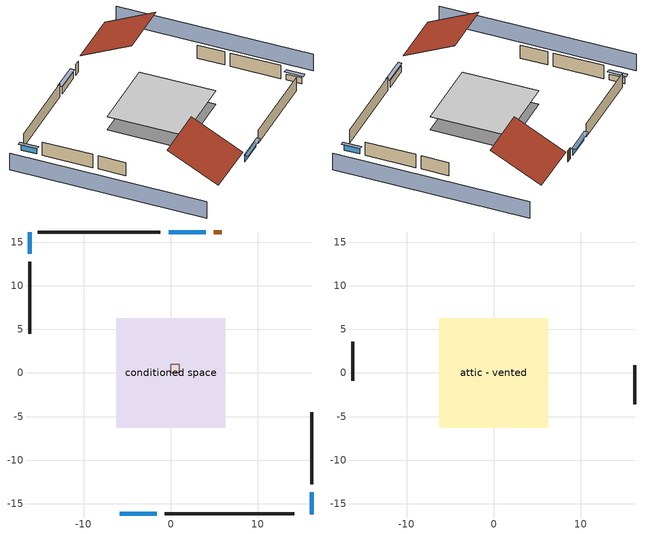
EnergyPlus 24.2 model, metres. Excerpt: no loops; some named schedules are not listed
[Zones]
central ac and furnace airloop ret air zone
 floor adiabatic (AdiabaticConst): 0,0 0,1 1,1 1,0 z0
 wall adiabatic (AdiabaticConst): 0,1 0,0 1,0 1,1 0,1 z0:1
 ceiling adiabatic (AdiabaticConst): 1,0 1,1 0,1 0,0 z1
conditioned space
 floor outside (Floor1 construction): -6.28,-6.28 -6.28,6.28 6.28,6.28 6.28,-6.28 z0.61
 wall outside (AdiabaticWallConstruction 1): 5.85,16.17 4.94,16.17 z0.61:2.64
 wall outside (AdiabaticWallConstruction): -5.85,-16.17 -1.59,-16.17 / 4.01,16.17 -0.25,16.17 z0.61:1.77; -16.17,16.17 -16.17,13.67 / 16.17,-16.17 16.17,-13.67 z0.61:1.71
 wall outside (Wall1 construction): -0.67,-16.17 14.16,-16.17 z0.61:3.05
 wall outside (Wall2 construction): -16.17,12.75 -16.17,4.51 z0.61:3.05
 wall outside (Wall3 construction): -1.18,16.17 -15.24,16.17 z0.61:3.05
 wall outside (Wall4 construction): 16.17,-12.75 16.17,-4.51 z0.61:3.05
 window (WindowConstruction): -5.85,-16.17 -1.59,-16.17 z0.61:1.77
 window (WindowConstruction 1): -16.17,16.17 -16.17,13.68 z0.61:1.71
 window (WindowConstruction 2): 4.01,16.17 -0.25,16.17 z0.61:1.77
 window (WindowConstruction 3): 16.17,-16.17 16.17,-13.68 z0.61:1.71
 door (Door): 5.85,16.17 4.94,16.17 z0.61:2.64
attic - vented
 floor to conditioned space (Floor2 construction Reversed): -6.28,-6.28 -6.28,6.28 6.28,6.28 6.28,-6.28 z3.05
 wall outside (Wall5 construction): -16.17,3.58 -16.17,-0.91 z0.61:3.05
 wall outside (Wall6 construction): 16.17,-3.58 16.17,0.91 z0.61:3.05
 roof outside (Roof1 construction): -6.78,-16.17,3.05 -6.78,-7.77,7.25 -16.17,-7.77,7.25 -16.17,-16.17,3.05
 roof outside (Roof2 construction): 6.78,16.17,3.05 6.78,7.77,7.25 16.17,7.77,7.25 16.17,16.17,3.05
shading: -20.75,16.17 -20.75,-16.17 / 20.75,-16.17 20.75,16.17 z0:3.05; -1.29,-16.17 -6.16,-16.17 -6.16,-16.78 -1.29,-16.78 z2.07; -16.17,13.37 -16.17,16.48 -16.78,16.48 -16.78,13.37 z2.01; -0.55,16.17 4.32,16.17 4.32,16.78 -0.55,16.78 z2.07; 16.17,-13.37 16.17,-16.48 16.78,-16.48 16.78,-13.37 z2.01
[Building]
Building 1: Terrain=Suburbs
[Site:Location]
Centennial_CO_USA: Latitude {deg}=39.57; Longitude {deg}=-104.85; Time Zone {hr}=-7; Elevation {m}=1776
[Site:GroundTemperature:Shallow]
6.49647, 4.69102, 4.54644, 5.40321, 8.84269, 12.2661, 15.2341, 17.1142, 17.2739, 15.7448, 12.8525, 9.53408
[Site:WaterMainsTemperature]
Calculation Method=Schedule; Temperature Schedule=mains temperature schedule
[Material] Roughness=Rough; Thermal Absorptance=0.9
Name | Thickness {m} | Conductivity {W/m-K} | Density {kg/m3} | Specific Heat {J/kg-K} | Solar Absorptance | Visible Absorptance
asphalt or fiberglass shingles | 0.00635 | 0.162714 | 1121.4 | 1465.45 | 0.85 | 0.85
ceiling loosefill ins | 0.254 | 0.0480833 | 16.02 | 1046.75 | 0.7 | 0.7
ceiling stud and cavity | 0.1397 | 0.104117 | 65.682 | 1177.47 | 0.7 | 0.7
door material | 0.04445 | 0.0612267 | 512.64 | 1214.23 | 0.7 | 0.7
floor covering | 0.0127 | 0.0433444 | 54.468 | 1339.84 | 0.6 | 0.6
floor rigid ins | 0.051816 | 0.029427 | 32.04 | 1214.23 | 0.7 | 0.7
floor stud and cavity | 0.1397 | 0.0893242 | 92.3553 | 1139.71 | 0.7 | 0.7
furniture material conditioned space 1 | 0.1524 | 0.115458 | 640.8 | 1214.23 | 0.6 | 0.6
gypsum board | 0.0127 | 0.160291 | 801 | 837.4 | 0.6 | 0.6
osb sheathing 0.5 in. | 0.0127 | 0.115458 | 512.64 | 1214.23 | 0.6 | 0.6
osb sheathing 0.5 in. 1 | 0.0127 | 0.115458 | 512.64 | 1214.23 | 0.7 | 0.7
osb sheathing 0.75 in. | 0.01905 | 0.115458 | 512.64 | 1214.23 | 0.7 | 0.7
roof rigid ins | 0.00281632 | 0.029427 | 32.04 | 1214.23 | 0.7 | 0.7
stucco | 0.0254 | 0.649125 | 1281.6 | 879.27 | 0.5 | 0.5
wall rigid ins | 0.512978 | 0.029427 | 32.04 | 1214.23 | 0.7 | 0.7
wall stud and cavity | 0.1397 | 0.0952874 | 139.0536 | 1170.24 | 0.7 | 0.7
wall stud and cavity 1 | 0.1397 | 0.348569 | 139.0536 | 1170.24 | 0.6 | 0.6
wall stud and cavity 2 | 0.0889 | 0.380278 | 52.3479 | 1209.89 | 0.7 | 0.7
wall stud and cavity 3 | 0.0889 | 0.391764 | 83.0341 | 1211.67 | 0.7 | 0.7
wood siding; wood siding 1 | 0.0254 | 0.102417 | 544.68 | 1172.36 | 0.7 | 0.7
[Material:NoMass]
Adiabatic: Roughness=Rough; Thermal Resistance {m2-K/W}=176.1; Thermal Absorptance=0.9; Solar Absorptance=0.7; Visible Absorptance=0.7
[WindowMaterial:SimpleGlazingSystem]
WindowMaterial: U-Factor {W/m2-K}=2.15764; Solar Heat Gain Coefficient=0.44
[Construction]
AdiabaticConst: Adiabatic
AdiabaticWallConstruction: wood siding, wall rigid ins, wall stud and cavity 2, gypsum board
AdiabaticWallConstruction 1: wood siding 1, wall rigid ins, wall stud and cavity 2, gypsum board
Door: door material
Floor1 construction: floor stud and cavity, floor rigid ins, osb sheathing 0.75 in., floor covering
Floor2 construction Reversed: gypsum board, ceiling stud and cavity, ceiling loosefill ins
furniture construction conditioned space 1: furniture material conditioned space 1
PartitionWallConstruction: gypsum board, wall stud and cavity 3, gypsum board
Roof1 construction; Roof2 construction: asphalt or fiberglass shingles, roof rigid ins, osb sheathing 0.5 in.
Wall1 construction; Wall2 construction; Wall3 construction; Wall4 construction: stucco, osb sheathing 0.5 in. 1, wall stud and cavity, gypsum board
Wall5 construction; Wall6 construction: stucco, osb sheathing 0.5 in. 1, wall stud and cavity 1
WindowConstruction; WindowConstruction 1; WindowConstruction 2; WindowConstruction 3: WindowMaterial
[Zone] Multiplier=1
Name | Volume {m3} | Part of Total Floor Area
attic - vented | 147.678 | Yes
central ac and furnace airloop ret air zone | 1 | No
conditioned space | 384.656 | Yes
[Space]
Name | Zone | Volume {m3} | Space Type
attic - vented 1 | attic - vented | 147.678
central ac and furnace airloop ret air space | central ac and furnace airloop ret air zone |  | Plenum Space Type
conditioned space 1 | conditioned space | 384.656
[OtherEquipment] Design Level Calculation Method=EquipmentLevel
Name | Fuel Type | Zone or ZoneList or Space or SpaceList | Schedule | Design Level {W} | Fraction Latent | Fraction Radiant | Fraction Lost
central_ac_and_furnace_airloop_0_RetCondToDZ equip; central_ac_and_furnace_airloop_0_SupCondToDZ equip; central_ac_and_furnace_airloop_0_SupSensLkToDZ equip | None | attic - vented 1 | Always On Discrete | 0 | 0 | 0 | 0
central_ac_and_furnace_airloop_0_SupLatLkToDZ equip | None | attic - vented 1 | Always On Discrete | 0 | 1 | 0 | 0
central_ac_and_furnace_airloop_0_RetCondToRP equip; central_ac_and_furnace_airloop_0_RetSensLkToRP equip | None | central ac and furnace airloop ret air space | Always On Discrete | 0 | 0 | 0 | 0
central_ac_and_furnace_airloop_0_RetLatLkToRP equip | None | central ac and furnace airloop ret air space | Always On Discrete | 0 | 1 | 0 | 0
central_ac_and_furnace_airloop_0_SupCondToLv equip; central_ac_and_furnace_airloop_0_SupSensLkToCond equip; mech vent house fan sensible load equip | None | conditioned space 1 | Always On Discrete | 0 | 0 | 0 | 0
central_ac_and_furnace_airloop_0_SupLatLkToCond equip; mech vent house fan latent load equip | None | conditioned space 1 | Always On Discrete | 0 | 1 | 0 | 0
water heater energy adjustment1 | NaturalGas | conditioned space 1 | Always On Discrete | 0.01 | 0 | 0 | 1
water latent | None | conditioned space 1 | hot_water_fixtures | 1589.32 | 1 | 0 | 0
water sensible | None | conditioned space 1 | hot_water_fixtures | -1566.34 | 0 | 0.6 | 0
[ZoneInfiltration:EffectiveLeakageArea]
infil|attic - vented 1: Zone or Space=attic - vented 1; Schedule=Always On Discrete; Effective Air Leakage Area {cm2}=5257.79; Stack Coefficient=0.000461595; Wind Coefficient=4.03226e-05
[ZoneMixing] Schedule=Always On Continuous; Design Flow Rate Calculation Method=Flow/Zone; Design Flow Rate {m3/s}=0
Name | Zone or Space | Source Zone or Space
central_ac_and_furnace_airloop_0_ZoneMixCondToDZ mix; whole house fan mix | attic - vented | conditioned space
central_ac_and_furnace_airloop_0_ZoneMixDZToCond mix | conditioned space | attic - vented
[SpaceList]
Plenum Space Type: central ac and furnace airloop ret air space
[SurfaceProperty:IncidentSolarMultiplier] Incident Solar Multiplier=1; Incident Solar Multiplier Schedule=trans schedule winter=0.85 summer=0.7
Window1; Window2; Window3; Window4
[InternalMass] Zone or ZoneList=conditioned space; Space or SpaceList=conditioned space 1
Name | Construction | Surface Area {m2}
furniture mass conditioned space 1 | furniture construction conditioned space 1 | 63.0997
partition wall mass | PartitionWallConstruction | 157.749
[Lights]
interior lighting: Zone or ZoneList or Space or SpaceList=conditioned space 1; Schedule=lighting_interior; Design Level Calculation Method=LightingLevel; Lighting Level {W}=952.809; Return Air Fraction=0; Fraction Radiant=0.6; Fraction Visible=0.2; Fraction Replaceable=1
[People]
occupants: Zone or ZoneList or Space or SpaceList=conditioned space 1; Number of People Schedule=occupants; Number of People Calculation Method=People; Number of People=3; Fraction Radiant=0.314171; Sensible Heat Fraction=0.56303; Activity Level Schedule=occupants activity schedule; Carbon Dioxide Generation Rate {m3/s-W}=0; Enable ASHRAE 55 Comfort Warnings=No; Mean Radiant Temperature Calculation Type=EnclosureAveraged
[ElectricEquipment] Zone or ZoneList or Space or SpaceList=conditioned space 1; Design Level Calculation Method=EquipmentLevel
Name | Schedule | Design Level {W} | Fraction Latent | Fraction Radiant | Fraction Lost
ceiling fan | ceiling_fan | 17.0091 | 0 | 0.558 | 0
clothes dryer | clothes_dryer | 2873.65 | 0.015 | 0.081 | 0.85
clothes washer | clothes_washer | 237.573 | 0.03 | 0.162 | 0.7
cooking range | cooking_range | 1263.84 | 0.08 | 0.432 | 0.2
dishwasher | dishwasher | 1040.81 | 0.3 | 0.18 | 0.4
fridge | fridge schedule | 54.8007 | 0 | 0.6 | 0
mech vent bath fan 0 | mech vent bath fan 0 schedule | 30 | 0 | 0 | 1
mech vent house fan | mech vent house fan schedule | 0 | 0 | 0 | 1
mech vent house fan cfis | mech vent house fan cfis schedule | 0 | 0 | 0 | 0
mech vent range fan 0 | mech vent range fan 0 schedule | 30 | 0 | 0 | 1
misc plug loads | plug_loads_other | 963.197 | 0.021 | 0.558 | 0.049
whole house fan | Always On Discrete | 0 | 0 | 0 | 1
[ZoneInfiltration:DesignFlowRate] Zone or ZoneList or Space or SpaceList=conditioned space 1; Schedule=Always On Discrete; Design Flow Rate Calculation Method=Flow/Zone; Design Flow Rate {m3/s}=0
infil flow; natural vent flow; whole house fan flow
[AirLoopHVAC:ReturnPlenum]
Air Loop HVAC Return Plenum 1: Zone=central ac and furnace airloop ret air zone
[Exterior:Lights]
exterior lighting: Schedule=exterior lighting schedule; Design Level {W}=66.8548
[EnergyManagementSystem:Sensor] Output:Variable or Output:Meter Index Key=attic - vented
Name | Output:Variable or Output:Meter
central_ac_and_furnace_airloop_0_DZ_T_s | Zone Air Temperature
central_ac_and_furnace_airloop_0_DZ_W_s | Zone Mean Air Humidity Ratio
[Schedule:Constant]
Name | Hourly Value
Always On Discrete; Always On Continuous; mech vent house fan schedule; mech vent house fan cfis schedule | 1
occupants activity schedule | 117.228
[Schedule:Day:Interval]
trans schedule winter=0.85 summer=0.7 allday1; trans schedule winter=0.85 summer=0.7 allday305: No, 24:00, 0.85
trans schedule winter=0.85 summer=0.7 allday121: No, 24:00, 0.7
trans schedule winter=0.85 summer=0.7 default day; fridge schedule default day; mech vent bath fan 0 schedule default day; mech vent range fan 0 schedule default day; exterior lighting schedule default day: No, 24:00, 0
fridge schedule allday1; fridge schedule allday12: No, 01:00, 0.610949, 02:00, 0.595675, 03:00, 0.580401, 04:00, 0.565128, 06:00, 0.549854, 07:00, 0.580401, 08:00, 0.610949, 10:00, 0.626223, 12:00, 0.610949, 15:00, 0.641496, 16:00, 0.626223, 17:00, 0.672044, 18:00, 0.733139, 19:00, 0.763686, 20:00, 0.733139, 21:00, 0.717865, 22:00, 0.702591, 23:00, 0.672044, 24:00, 0.626223
fridge schedule allday2: No, 01:00, 0.609489, 02:00, 0.594252, 03:00, 0.579015, 04:00, 0.563777, 06:00, 0.54854, 07:00, 0.579015, 08:00, 0.609489, 10:00, 0.624726, 12:00, 0.609489, 15:00, 0.639964, 16:00, 0.624726, 17:00, 0.670438, 18:00, 0.731387, 19:00, 0.761861, 20:00, 0.731387, 21:00, 0.71615, 22:00, 0.700912, 23:00, 0.670438, 24:00, 0.624726
fridge schedule allday3: No, 01:00, 0.791241, 02:00, 0.77146, 03:00, 0.751679, 04:00, 0.731898, 06:00, 0.712117, 07:00, 0.751679, 08:00, 0.791241, 10:00, 0.811022, 12:00, 0.791241, 15:00, 0.830803, 16:00, 0.811022, 17:00, 0.870365, 18:00, 0.949489, 19:00, 0.989051, 20:00, 0.949489, 21:00, 0.929708, 22:00, 0.909927, 23:00, 0.870365, 24:00, 0.811022
fridge schedule allday6: No, 01:00, 0.8, 02:00, 0.78, 03:00, 0.76, 04:00, 0.74, 06:00, 0.72, 07:00, 0.76, 08:00, 0.8, 10:00, 0.82, 12:00, 0.8, 15:00, 0.84, 16:00, 0.82, 17:00, 0.88, 18:00, 0.96, 19:00, 1, 20:00, 0.96, 21:00, 0.94, 22:00, 0.92, 23:00, 0.88, 24:00, 0.82
fridge schedule allday10: No, 01:00, 0.679562, 02:00, 0.662573, 03:00, 0.645584, 04:00, 0.628595, 06:00, 0.611606, 07:00, 0.645584, 08:00, 0.679562, 10:00, 0.696551, 12:00, 0.679562, 15:00, 0.71354, 16:00, 0.696551, 17:00, 0.747518, 18:00, 0.815474, 19:00, 0.849453, 20:00, 0.815474, 21:00, 0.798485, 22:00, 0.781496, 23:00, 0.747518, 24:00, 0.696551
fridge schedule allday11: No, 01:00, 0.675182, 02:00, 0.658303, 03:00, 0.641423, 04:00, 0.624544, 06:00, 0.607664, 07:00, 0.641423, 08:00, 0.675182, 10:00, 0.692062, 12:00, 0.675182, 15:00, 0.708942, 16:00, 0.692062, 17:00, 0.742701, 18:00, 0.810219, 19:00, 0.843978, 20:00, 0.810219, 21:00, 0.793339, 22:00, 0.77646, 23:00, 0.742701, 24:00, 0.692062
mech vent bath fan 0 schedule allday1: No, 19:00, 0, 20:00, 1, 24:00, 0
mech vent range fan 0 schedule allday1: No, 17:00, 0, 18:00, 1, 24:00, 0
exterior lighting schedule weekday1: No, 05:00, 0.434959, 06:00, 0.349858, 07:00, 0.330947, 08:00, 0.321491, 09:00, 0.312035, 10:00, 0.264757, 11:00, 0.208024, 12:00, 0.141834, 13:00, 0.113467, 15:00, 0.104012, 16:00, 0.113467, 17:00, 0.179657, 18:00, 0.349858, 19:00, 0.463325, 20:00, 0.614615, 21:00, 0.860461, 22:00, 0.99284, 23:00, 0.860461, 24:00, 0.595704
exterior lighting schedule weekday2: No, 05:00, 0.438095, 06:00, 0.352381, 07:00, 0.333333, 08:00, 0.32381, 09:00, 0.314286, 10:00, 0.266667, 11:00, 0.209524, 12:00, 0.142857, 13:00, 0.114286, 15:00, 0.104762, 16:00, 0.114286, 17:00, 0.180952, 18:00, 0.352381, 19:00, 0.466667, 20:00, 0.619048, 21:00, 0.866667, 22:00, 1, 23:00, 0.866667, 24:00, 0.6
exterior lighting schedule weekday3: No, 05:00, 0.346085, 06:00, 0.278373, 07:00, 0.263325, 08:00, 0.255802, 09:00, 0.248278, 10:00, 0.21066, 11:00, 0.165519, 12:00, 0.112854, 13:00, 0.090283, 15:00, 0.0827594, 16:00, 0.090283, 17:00, 0.142948, 18:00, 0.278373, 19:00, 0.368656, 20:00, 0.489033, 21:00, 0.684646, 22:00, 0.789976, 23:00, 0.684646, 24:00, 0.473986
exterior lighting schedule weekend1: No, 02:00, 0.434959, 04:00, 0.425503, 05:00, 0.434959, 06:00, 0.425503, 07:00, 0.416047, 08:00, 0.38768, 09:00, 0.340402, 10:00, 0.283669, 11:00, 0.226935, 12:00, 0.15129, 13:00, 0.113467, 15:00, 0.104012, 16:00, 0.113467, 17:00, 0.179657, 18:00, 0.359314, 19:00, 0.45387, 20:00, 0.567337, 21:00, 0.784816, 22:00, 0.926651, 23:00, 0.803728, 24:00, 0.557882
exterior lighting schedule weekend2: No, 02:00, 0.438095, 04:00, 0.428571, 05:00, 0.438095, 06:00, 0.428571, 07:00, 0.419048, 08:00, 0.390476, 09:00, 0.342857, 10:00, 0.285714, 11:00, 0.228571, 12:00, 0.152381, 13:00, 0.114286, 15:00, 0.104762, 16:00, 0.114286, 17:00, 0.180952, 18:00, 0.361905, 19:00, 0.457143, 20:00, 0.571429, 21:00, 0.790476, 22:00, 0.933333, 23:00, 0.809524, 24:00, 0.561905
[Schedule:Week:Daily]
trans schedule winter=0.85 summer=0.7 Week Rule - Jan1-Apr28: trans schedule winter=0.85 summer=0.7 allday1, trans schedule winter=0.85 summer=0.7 allday1, trans schedule winter=0.85 summer=0.7 allday1, trans schedule winter=0.85 summer=0.7 allday1, trans schedule winter=0.85 summer=0.7 allday1, trans schedule winter=0.85 summer=0.7 allday1, trans schedule winter=0.85 summer=0.7 allday1, trans schedule winter=0.85 summer=0.7 default day, trans schedule winter=0.85 summer=0.7 default day, trans schedule winter=0.85 summer=0.7 default day, trans schedule winter=0.85 summer=0.7 default day, trans schedule winter=0.85 summer=0.7 default day
trans schedule winter=0.85 summer=0.7 Week Rule - Apr29-May5: trans schedule winter=0.85 summer=0.7 allday1, trans schedule winter=0.85 summer=0.7 allday1, trans schedule winter=0.85 summer=0.7 allday121, trans schedule winter=0.85 summer=0.7 allday121, trans schedule winter=0.85 summer=0.7 allday121, trans schedule winter=0.85 summer=0.7 allday121, trans schedule winter=0.85 summer=0.7 allday121, trans schedule winter=0.85 summer=0.7 default day, trans schedule winter=0.85 summer=0.7 default day, trans schedule winter=0.85 summer=0.7 default day, trans schedule winter=0.85 summer=0.7 default day, trans schedule winter=0.85 summer=0.7 default day
trans schedule winter=0.85 summer=0.7 Week Rule - May6-Oct27: trans schedule winter=0.85 summer=0.7 allday121, trans schedule winter=0.85 summer=0.7 allday121, trans schedule winter=0.85 summer=0.7 allday121, trans schedule winter=0.85 summer=0.7 allday121, trans schedule winter=0.85 summer=0.7 allday121, trans schedule winter=0.85 summer=0.7 allday121, trans schedule winter=0.85 summer=0.7 allday121, trans schedule winter=0.85 summer=0.7 default day, trans schedule winter=0.85 summer=0.7 default day, trans schedule winter=0.85 summer=0.7 default day, trans schedule winter=0.85 summer=0.7 default day, trans schedule winter=0.85 summer=0.7 default day
trans schedule winter=0.85 summer=0.7 Week Rule - Oct28-Nov3: trans schedule winter=0.85 summer=0.7 allday121, trans schedule winter=0.85 summer=0.7 allday121, trans schedule winter=0.85 summer=0.7 allday121, trans schedule winter=0.85 summer=0.7 allday121, trans schedule winter=0.85 summer=0.7 allday305, trans schedule winter=0.85 summer=0.7 allday305, trans schedule winter=0.85 summer=0.7 allday305, trans schedule winter=0.85 summer=0.7 default day, trans schedule winter=0.85 summer=0.7 default day, trans schedule winter=0.85 summer=0.7 default day, trans schedule winter=0.85 summer=0.7 default day, trans schedule winter=0.85 summer=0.7 default day
trans schedule winter=0.85 summer=0.7 Week Rule - Nov4-Dec31: trans schedule winter=0.85 summer=0.7 allday305, trans schedule winter=0.85 summer=0.7 allday305, trans schedule winter=0.85 summer=0.7 allday305, trans schedule winter=0.85 summer=0.7 allday305, trans schedule winter=0.85 summer=0.7 allday305, trans schedule winter=0.85 summer=0.7 allday305, trans schedule winter=0.85 summer=0.7 allday305, trans schedule winter=0.85 summer=0.7 default day, trans schedule winter=0.85 summer=0.7 default day, trans schedule winter=0.85 summer=0.7 default day, trans schedule winter=0.85 summer=0.7 default day, trans schedule winter=0.85 summer=0.7 default day
fridge schedule Week Rule - Jan1-Jan27: fridge schedule allday1, fridge schedule allday1, fridge schedule allday1, fridge schedule allday1, fridge schedule allday1, fridge schedule allday1, fridge schedule allday1, fridge schedule default day, fridge schedule default day, fridge schedule default day, fridge schedule default day, fridge schedule default day
fridge schedule Week Rule - Jan28-Feb3: fridge schedule allday1, fridge schedule allday1, fridge schedule allday1, fridge schedule allday1, fridge schedule allday2, fridge schedule allday2, fridge schedule allday2, fridge schedule default day, fridge schedule default day, fridge schedule default day, fridge schedule default day, fridge schedule default day
fridge schedule Week Rule - Feb4-Feb24: fridge schedule allday2, fridge schedule allday2, fridge schedule allday2, fridge schedule allday2, fridge schedule allday2, fridge schedule allday2, fridge schedule allday2, fridge schedule default day, fridge schedule default day, fridge schedule default day, fridge schedule default day, fridge schedule default day
fridge schedule Week Rule - Feb25-Mar3: fridge schedule allday2, fridge schedule allday2, fridge schedule allday2, fridge schedule allday2, fridge schedule allday3, fridge schedule allday3, fridge schedule allday3, fridge schedule default day, fridge schedule default day, fridge schedule default day, fridge schedule default day, fridge schedule default day
fridge schedule Week Rule - Mar4-May26: fridge schedule allday3, fridge schedule allday3, fridge schedule allday3, fridge schedule allday3, fridge schedule allday3, fridge schedule allday3, fridge schedule allday3, fridge schedule default day, fridge schedule default day, fridge schedule default day, fridge schedule default day, fridge schedule default day
fridge schedule Week Rule - May27-Jun2: fridge schedule allday3, fridge schedule allday3, fridge schedule allday3, fridge schedule allday3, fridge schedule allday3, fridge schedule allday6, fridge schedule allday6, fridge schedule default day, fridge schedule default day, fridge schedule default day, fridge schedule default day, fridge schedule default day
fridge schedule Week Rule - Jun3-Sep29: fridge schedule allday6, fridge schedule allday6, fridge schedule allday6, fridge schedule allday6, fridge schedule allday6, fridge schedule allday6, fridge schedule allday6, fridge schedule default day, fridge schedule default day, fridge schedule default day, fridge schedule default day, fridge schedule default day
fridge schedule Week Rule - Sep30-Oct6: fridge schedule allday6, fridge schedule allday10, fridge schedule allday10, fridge schedule allday10, fridge schedule allday10, fridge schedule allday10, fridge schedule allday10, fridge schedule default day, fridge schedule default day, fridge schedule default day, fridge schedule default day, fridge schedule default day
fridge schedule Week Rule - Oct7-Oct27: fridge schedule allday10, fridge schedule allday10, fridge schedule allday10, fridge schedule allday10, fridge schedule allday10, fridge schedule allday10, fridge schedule allday10, fridge schedule default day, fridge schedule default day, fridge schedule default day, fridge schedule default day, fridge schedule default day
fridge schedule Week Rule - Oct28-Nov3: fridge schedule allday10, fridge schedule allday10, fridge schedule allday10, fridge schedule allday10, fridge schedule allday11, fridge schedule allday11, fridge schedule allday11, fridge schedule default day, fridge schedule default day, fridge schedule default day, fridge schedule default day, fridge schedule default day
fridge schedule Week Rule - Nov4-Nov24: fridge schedule allday11, fridge schedule allday11, fridge schedule allday11, fridge schedule allday11, fridge schedule allday11, fridge schedule allday11, fridge schedule allday11, fridge schedule default day, fridge schedule default day, fridge schedule default day, fridge schedule default day, fridge schedule default day
fridge schedule Week Rule - Nov25-Dec1: fridge schedule allday11, fridge schedule allday11, fridge schedule allday11, fridge schedule allday11, fridge schedule allday11, fridge schedule allday11, fridge schedule allday12, fridge schedule default day, fridge schedule default day, fridge schedule default day, fridge schedule default day, fridge schedule default day
fridge schedule Week Rule - Dec2-Dec31: fridge schedule allday12, fridge schedule allday12, fridge schedule allday12, fridge schedule allday12, fridge schedule allday12, fridge schedule allday12, fridge schedule allday12, fridge schedule default day, fridge schedule default day, fridge schedule default day, fridge schedule default day, fridge schedule default day
mech vent bath fan 0 schedule Week Rule - Jan1-Dec31: mech vent bath fan 0 schedule allday1, mech vent bath fan 0 schedule allday1, mech vent bath fan 0 schedule allday1, mech vent bath fan 0 schedule allday1, mech vent bath fan 0 schedule allday1, mech vent bath fan 0 schedule allday1, mech vent bath fan 0 schedule allday1, mech vent bath fan 0 schedule default day, mech vent bath fan 0 schedule default day, mech vent bath fan 0 schedule default day, mech vent bath fan 0 schedule default day, mech vent bath fan 0 schedule default day
mech vent range fan 0 schedule Week Rule - Jan1-Dec31: mech vent range fan 0 schedule allday1, mech vent range fan 0 schedule allday1, mech vent range fan 0 schedule allday1, mech vent range fan 0 schedule allday1, mech vent range fan 0 schedule allday1, mech vent range fan 0 schedule allday1, mech vent range fan 0 schedule allday1, mech vent range fan 0 schedule default day, mech vent range fan 0 schedule default day, mech vent range fan 0 schedule default day, mech vent range fan 0 schedule default day, mech vent range fan 0 schedule default day
exterior lighting schedule Week Rule - Jan1-Jan6: exterior lighting schedule weekday1, exterior lighting schedule weekday1, exterior lighting schedule weekday1, exterior lighting schedule weekday1, exterior lighting schedule weekday1, exterior lighting schedule weekday1, exterior lighting schedule weekend1, exterior lighting schedule default day, exterior lighting schedule default day, exterior lighting schedule default day, exterior lighting schedule default day, exterior lighting schedule default day
exterior lighting schedule Week Rule - Jan7-Jan27: exterior lighting schedule weekend1, exterior lighting schedule weekday1, exterior lighting schedule weekday1, exterior lighting schedule weekday1, exterior lighting schedule weekday1, exterior lighting schedule weekday1, exterior lighting schedule weekend1, exterior lighting schedule default day, exterior lighting schedule default day, exterior lighting schedule default day, exterior lighting schedule default day, exterior lighting schedule default day
exterior lighting schedule Week Rule - Jan28-Feb3: exterior lighting schedule weekend1, exterior lighting schedule weekday1, exterior lighting schedule weekday1, exterior lighting schedule weekday1, exterior lighting schedule weekday2, exterior lighting schedule weekday2, exterior lighting schedule weekend2, exterior lighting schedule default day, exterior lighting schedule default day, exterior lighting schedule default day, exterior lighting schedule default day, exterior lighting schedule default day
exterior lighting schedule Week Rule - Feb4-Feb24: exterior lighting schedule weekend2, exterior lighting schedule weekday2, exterior lighting schedule weekday2, exterior lighting schedule weekday2, exterior lighting schedule weekday2, exterior lighting schedule weekday2, exterior lighting schedule weekend2, exterior lighting schedule default day, exterior lighting schedule default day, exterior lighting schedule default day, exterior lighting schedule default day, exterior lighting schedule default day
exterior lighting schedule Week Rule - Feb25-Mar3: exterior lighting schedule weekend2, exterior lighting schedule weekday2, exterior lighting schedule weekday2, exterior lighting schedule weekday2, exterior lighting schedule weekday3, exterior lighting schedule weekday3, exterior lighting schedule weekend3, exterior lighting schedule default day, exterior lighting schedule default day, exterior lighting schedule default day, exterior lighting schedule default day, exterior lighting schedule default day
exterior lighting schedule Week Rule - Mar4-Mar31: exterior lighting schedule weekend3, exterior lighting schedule weekday3, exterior lighting schedule weekday3, exterior lighting schedule weekday3, exterior lighting schedule weekday3, exterior lighting schedule weekday3, exterior lighting schedule weekend3, exterior lighting schedule default day, exterior lighting schedule default day, exterior lighting schedule default day, exterior lighting schedule default day, exterior lighting schedule default day
exterior lighting schedule Week Rule - Apr1-Apr28: exterior lighting schedule weekend4, exterior lighting schedule weekday4, exterior lighting schedule weekday4, exterior lighting schedule weekday4, exterior lighting schedule weekday4, exterior lighting schedule weekday4, exterior lighting schedule weekend4, exterior lighting schedule default day, exterior lighting schedule default day, exterior lighting schedule default day, exterior lighting schedule default day, exterior lighting schedule default day
exterior lighting schedule Week Rule - Apr29-May5: exterior lighting schedule weekend4, exterior lighting schedule weekday4, exterior lighting schedule weekday5, exterior lighting schedule weekday5, exterior lighting schedule weekday5, exterior lighting schedule weekday5, exterior lighting schedule weekend5, exterior lighting schedule default day, exterior lighting schedule default day, exterior lighting schedule default day, exterior lighting schedule default day, exterior lighting schedule default day
exterior lighting schedule Week Rule - May6-May26: exterior lighting schedule weekend5, exterior lighting schedule weekday5, exterior lighting schedule weekday5, exterior lighting schedule weekday5, exterior lighting schedule weekday5, exterior lighting schedule weekday5, exterior lighting schedule weekend5, exterior lighting schedule default day, exterior lighting schedule default day, exterior lighting schedule default day, exterior lighting schedule default day, exterior lighting schedule default day
exterior lighting schedule Week Rule - May27-Jun2: exterior lighting schedule weekend5, exterior lighting schedule weekday5, exterior lighting schedule weekday5, exterior lighting schedule weekday5, exterior lighting schedule weekday5, exterior lighting schedule weekday6, exterior lighting schedule weekend6, exterior lighting schedule default day, exterior lighting schedule default day, exterior lighting schedule default day, exterior lighting schedule default day, exterior lighting schedule default day
exterior lighting schedule Week Rule - Jun3-Jun30: exterior lighting schedule weekend6, exterior lighting schedule weekday6, exterior lighting schedule weekday6, exterior lighting schedule weekday6, exterior lighting schedule weekday6, exterior lighting schedule weekday6, exterior lighting schedule weekend6, exterior lighting schedule default day, exterior lighting schedule default day, exterior lighting schedule default day, exterior lighting schedule default day, exterior lighting schedule default day
exterior lighting schedule Week Rule - Jul1-Aug25: exterior lighting schedule weekend7, exterior lighting schedule weekday7, exterior lighting schedule weekday7, exterior lighting schedule weekday7, exterior lighting schedule weekday7, exterior lighting schedule weekday7, exterior lighting schedule weekend7, exterior lighting schedule default day, exterior lighting schedule default day, exterior lighting schedule default day, exterior lighting schedule default day, exterior lighting schedule default day
exterior lighting schedule Week Rule - Aug26-Sep1: exterior lighting schedule weekend7, exterior lighting schedule weekday7, exterior lighting schedule weekday7, exterior lighting schedule weekday7, exterior lighting schedule weekday7, exterior lighting schedule weekday7, exterior lighting schedule weekend9, exterior lighting schedule default day, exterior lighting schedule default day, exterior lighting schedule default day, exterior lighting schedule default day, exterior lighting schedule default day
exterior lighting schedule Week Rule - Sep2-Sep29: exterior lighting schedule weekend9, exterior lighting schedule weekday9, exterior lighting schedule weekday9, exterior lighting schedule weekday9, exterior lighting schedule weekday9, exterior lighting schedule weekday9, exterior lighting schedule weekend9, exterior lighting schedule default day, exterior lighting schedule default day, exterior lighting schedule default day, exterior lighting schedule default day, exterior lighting schedule default day
exterior lighting schedule Week Rule - Sep30-Oct6: exterior lighting schedule weekend9, exterior lighting schedule weekday10, exterior lighting schedule weekday10, exterior lighting schedule weekday10, exterior lighting schedule weekday10, exterior lighting schedule weekday10, exterior lighting schedule weekend10, exterior lighting schedule default day, exterior lighting schedule default day, exterior lighting schedule default day, exterior lighting schedule default day, exterior lighting schedule default day
exterior lighting schedule Week Rule - Oct7-Oct27: exterior lighting schedule weekend10, exterior lighting schedule weekday10, exterior lighting schedule weekday10, exterior lighting schedule weekday10, exterior lighting schedule weekday10, exterior lighting schedule weekday10, exterior lighting schedule weekend10, exterior lighting schedule default day, exterior lighting schedule default day, exterior lighting schedule default day, exterior lighting schedule default day, exterior lighting schedule default day
exterior lighting schedule Week Rule - Oct28-Nov3: exterior lighting schedule weekend10, exterior lighting schedule weekday10, exterior lighting schedule weekday10, exterior lighting schedule weekday10, exterior lighting schedule weekday11, exterior lighting schedule weekday11, exterior lighting schedule weekend11, exterior lighting schedule default day, exterior lighting schedule default day, exterior lighting schedule default day, exterior lighting schedule default day, exterior lighting schedule default day
exterior lighting schedule Week Rule - Nov4-Nov24: exterior lighting schedule weekend11, exterior lighting schedule weekday11, exterior lighting schedule weekday11, exterior lighting schedule weekday11, exterior lighting schedule weekday11, exterior lighting schedule weekday11, exterior lighting schedule weekend11, exterior lighting schedule default day, exterior lighting schedule default day, exterior lighting schedule default day, exterior lighting schedule default day, exterior lighting schedule default day
exterior lighting schedule Week Rule - Nov25-Dec1: exterior lighting schedule weekend11, exterior lighting schedule weekday11, exterior lighting schedule weekday11, exterior lighting schedule weekday11, exterior lighting schedule weekday11, exterior lighting schedule weekday11, exterior lighting schedule weekend12, exterior lighting schedule default day, exterior lighting schedule default day, exterior lighting schedule default day, exterior lighting schedule default day, exterior lighting schedule default day
exterior lighting schedule Week Rule - Dec2-Dec31: exterior lighting schedule weekend12, exterior lighting schedule weekday12, exterior lighting schedule weekday12, exterior lighting schedule weekday12, exterior lighting schedule weekday12, exterior lighting schedule weekday12, exterior lighting schedule weekend12, exterior lighting schedule default day, exterior lighting schedule default day, exterior lighting schedule default day, exterior lighting schedule default day, exterior lighting schedule default day
[Schedule:Year]
trans schedule winter=0.85 summer=0.7: trans schedule winter=0.85 summer=0.7 Week Rule - Jan1-Apr28, 1, 1, 4, 28, trans schedule winter=0.85 summer=0.7 Week Rule - Apr29-May5, 4, 29, 5, 5, trans schedule winter=0.85 summer=0.7 Week Rule - May6-Oct27, 5, 6, 10, 27, trans schedule winter=0.85 summer=0.7 Week Rule - Oct28-Nov3, 10, 28, 11, 3, trans schedule winter=0.85 summer=0.7 Week Rule - Nov4-Dec31, 11, 4, 12, 31
fridge schedule: fridge schedule Week Rule - Jan1-Jan27, 1, 1, 1, 27, fridge schedule Week Rule - Jan28-Feb3, 1, 28, 2, 3, fridge schedule Week Rule - Feb4-Feb24, 2, 4, 2, 24, fridge schedule Week Rule - Feb25-Mar3, 2, 25, 3, 3, fridge schedule Week Rule - Mar4-May26, 3, 4, 5, 26, fridge schedule Week Rule - May27-Jun2, 5, 27, 6, 2, fridge schedule Week Rule - Jun3-Sep29, 6, 3, 9, 29, fridge schedule Week Rule - Sep30-Oct6, 9, 30, 10, 6, fridge schedule Week Rule - Oct7-Oct27, 10, 7, 10, 27, fridge schedule Week Rule - Oct28-Nov3, 10, 28, 11, 3, fridge schedule Week Rule - Nov4-Nov24, 11, 4, 11, 24, fridge schedule Week Rule - Nov25-Dec1, 11, 25, 12, 1, fridge schedule Week Rule - Dec2-Dec31, 12, 2, 12, 31
mech vent bath fan 0 schedule: mech vent bath fan 0 schedule Week Rule - Jan1-Dec31, 1, 1, 12, 31
mech vent range fan 0 schedule: mech vent range fan 0 schedule Week Rule - Jan1-Dec31, 1, 1, 12, 31
exterior lighting schedule: exterior lighting schedule Week Rule - Jan1-Jan6, 1, 1, 1, 6, exterior lighting schedule Week Rule - Jan7-Jan27, 1, 7, 1, 27, exterior lighting schedule Week Rule - Jan28-Feb3, 1, 28, 2, 3, exterior lighting schedule Week Rule - Feb4-Feb24, 2, 4, 2, 24, exterior lighting schedule Week Rule - Feb25-Mar3, 2, 25, 3, 3, exterior lighting schedule Week Rule - Mar4-Mar31, 3, 4, 3, 31, exterior lighting schedule Week Rule - Apr1-Apr28, 4, 1, 4, 28, exterior lighting schedule Week Rule - Apr29-May5, 4, 29, 5, 5, exterior lighting schedule Week Rule - May6-May26, 5, 6, 5, 26, exterior lighting schedule Week Rule - May27-Jun2, 5, 27, 6, 2, exterior lighting schedule Week Rule - Jun3-Jun30, 6, 3, 6, 30, exterior lighting schedule Week Rule - Jul1-Aug25, 7, 1, 8, 25, exterior lighting schedule Week Rule - Aug26-Sep1, 8, 26, 9, 1, exterior lighting schedule Week Rule - Sep2-Sep29, 9, 2, 9, 29, exterior lighting schedule Week Rule - Sep30-Oct6, 9, 30, 10, 6, exterior lighting schedule Week Rule - Oct7-Oct27, 10, 7, 10, 27, exterior lighting schedule Week Rule - Oct28-Nov3, 10, 28, 11, 3, exterior lighting schedule Week Rule - Nov4-Nov24, 11, 4, 11, 24, exterior lighting schedule Week Rule - Nov25-Dec1, 11, 25, 12, 1, exterior lighting schedule Week Rule - Dec2-Dec31, 12, 2, 12, 31
[Schedule:File] File=in.schedules.csv; Rows to Skip at Top=1; Number of Hours of Data=8760; Column Separator=Comma; Interpolate to Timestep=No; Minutes per Item=15; Adjust Schedule for Daylight Savings=Yes
Name | Column Number
lighting_interior | 2
occupants | 1
ceiling_fan | 8
clothes_dryer | 7
clothes_washer | 6
cooking_range | 4
dishwasher | 5
plug_loads_other | 9
hot_water_fixtures | 13
[Schedule:Compact]
mains temperature schedule: Through: 01/01, For: AllDays, Until: 24:00, 9.86556, Through: 01/02, For: AllDays, Until: 24:00, 9.80278, Through: 01/03, For: AllDays, Until: 24:00, 9.74167, Through: 01/04, For: AllDays, Until: 24:00, 9.68167, Through: 01/05, For: AllDays, Until: 24:00, 9.62278, Through: 01/06, For: AllDays, Until: 24:00, 9.56556, Through: 01/07, For: AllDays, Until: 24:00, 9.50944, Through: 01/08, For: AllDays, Until: 24:00, 9.455, Through: 01/09, For: AllDays, Until: 24:00, 9.40167, Through: 01/10, For: AllDays, Until: 24:00, 9.34944, Through: 01/11, For: AllDays, Until: 24:00, 9.29889, Through: 01/12, For: AllDays, Until: 24:00, 9.25, Through: 01/13, For: AllDays, Until: 24:00, 9.20222, Through: 01/14, For: AllDays, Until: 24:00, 9.15611, Through: 01/15, For: AllDays, Until: 24:00, 9.11111, Through: 01/16, For: AllDays, Until: 24:00, 9.06778, Through: 01/17, For: AllDays, Until: 24:00, 9.02611, Through: 01/18, For: AllDays, Until: 24:00, 8.98556, Through: 01/19, For: AllDays, Until: 24:00, 8.94667, Through: 01/20, For: AllDays, Until: 24:00, 8.90944, Through: 01/21, For: AllDays, Until: 24:00, 8.87389, Through: 01/22, For: AllDays, Until: 24:00, 8.83944, Through: 01/23, For: AllDays, Until: 24:00, 8.80667, Through: 01/24, For: AllDays, Until: 24:00, 8.77556, Through: 01/25, For: AllDays, Until: 24:00, 8.74611, Through: 01/26, For: AllDays, Until: 24:00, 8.71833, Through: 01/27, For: AllDays, Until: 24:00, 8.69167, Through: 01/28, For: AllDays, Until: 24:00, 8.66667, Through: 01/29, For: AllDays, Until: 24:00, 8.64389, Through: 01/30, For: AllDays, Until: 24:00, 8.62222, Through: 01/31, For: AllDays, Until: 24:00, 8.60222, Through: 02/01, For: AllDays, Until: 24:00, 8.58389, Through: 02/02, For: AllDays, Until: 24:00, 8.56722, Through: 02/03, For: AllDays, Until: 24:00, 8.55167, Through: 02/04, For: AllDays, Until: 24:00, 8.53833, Through: 02/05, For: AllDays, Until: 24:00, 8.52667, Through: 02/06, For: AllDays, Until: 24:00, 8.51667, Through: 02/07, For: AllDays, Until: 24:00, 8.50778, Through: 02/08, For: AllDays, Until: 24:00, 8.50111, Through: 02/09, For: AllDays, Until: 24:00, 8.49611, Through: 02/10, For: AllDays, Until: 24:00, 8.49222, Through: 02/11, For: AllDays, Until: 24:00, 8.49056, Through: 02/12, For: AllDays, Until: 24:00, 8.49, Through: 02/13, For: AllDays, Until: 24:00, 8.49167, Through: 02/14, For: AllDays, Until: 24:00, 8.49444, Through: 02/15, For: AllDays, Until: 24:00, 8.49944, Through: 02/16, For: AllDays, Until: 24:00, 8.50556, Through: 02/17, For: AllDays, Until: 24:00, 8.51333, Through: 02/18, For: AllDays, Until: 24:00, 8.52333, Through: 02/19, For: AllDays, Until: 24:00, 8.53444, Through: 02/20, For: AllDays, Until: 24:00, 8.54722, Through: 02/21, For: AllDays, Until: 24:00, 8.56222, Through: 02/22, For: AllDays, Until: 24:00, 8.57833, Through: 02/23, For: AllDays, Until: 24:00, 8.59611, Through: 02/24, For: AllDays, Until: 24:00, 8.61556, Through: 02/25, For: AllDays, Until: 24:00, 8.63667, Through: 02/26, For: AllDays, Until: 24:00, 8.65944, Through: 02/27, For: AllDays, Until: 24:00, 8.68333, Through: 02/28, For: AllDays, Until: 24:00, 8.70944, Through: 03/01, For: AllDays, Until: 24:00, 8.73667, Through: 03/02, For: AllDays, Until: 24:00, 8.76611, Through: 03/03, For: AllDays, Until: 24:00, 8.79667, Through: 03/04, For: AllDays, Until: 24:00, 8.82889, Through: 03/05, For: AllDays, Until: 24:00, 8.86278, Through: 03/06, For: AllDays, Until: 24:00, 8.89778, Through: 03/07, For: AllDays, Until: 24:00, 8.93444, Through: 03/08, For: AllDays, Until: 24:00, 8.97278, Through: 03/09, For: AllDays, Until: 24:00, 9.01278, Through: 03/10, For: AllDays, Until: 24:00, 9.05444, Through: 03/11, For: AllDays, Until: 24:00, 9.09722, Through: 03/12, For: AllDays, Until: 24:00, 9.14167, Through: 03/13, For: AllDays, Until: 24:00, 9.18722, Through: 03/14, For: AllDays, Until: 24:00, 9.23444, Through: 03/15, For: AllDays, Until: 24:00, 9.28333, Through: 03/16, For: AllDays, Until: 24:00, 9.33333, Through: 03/17, For: AllDays, Until: 24:00, 9.38444, Through: 03/18, For: AllDays, Until: 24:00, 9.43778, Through: 03/19, For: AllDays, Until: 24:00, 9.49167, Through: 03/20, For: AllDays, Until: 24:00, 9.54722, Through: 03/21, For: AllDays, Until: 24:00, 9.60444, Through: 03/22, For: AllDays, Until: 24:00, 9.66278, Through: 03/23, For: AllDays, Until: 24:00, 9.72222, Through: 03/24, For: AllDays, Until: 24:00, 9.78333, Through: 03/25, For: AllDays, Until: 24:00, 9.84556, Through: 03/26, For: AllDays, Until: 24:00, 9.90889, Through: 03/27, For: AllDays, Until: 24:00, 9.97333, Through: 03/28, For: AllDays, Until: 24:00, 10.0394, Through: 03/29, For: AllDays, Until: 24:00, 10.1061, Through: 03/30, For: AllDays, Until: 24:00, 10.1744, Through: 03/31, For: AllDays, Until: 24:00, 10.2439, Through: 04/01, For: AllDays, Until: 24:00, 10.3144, Through: 04/02, For: AllDays, Until: 24:00, 10.3861, Through: 04/03, For: AllDays, Until: 24:00, 10.4589, Through: 04/04, For: AllDays, Until: 24:00, 10.5322, Through: 04/05, For: AllDays, Until: 24:00, 10.6072, Through: 04/06, For: AllDays, Until: 24:00, 10.6833, Through: 04/07, For: AllDays, Until: 24:00, 10.76, Through: 04/08, For: AllDays, Until: 24:00, 10.8378, Through: 04/09, For: AllDays, Until: 24:00, 10.9167, Through: 04/10, For: AllDays, Until: 24:00, 10.9967, Through: 04/11, For: AllDays, Until: 24:00, 11.0772, Through: 04/12, For: AllDays, Until: 24:00, 11.1589, Through: 04/13, For: AllDays, Until: 24:00, 11.2411, Through: 04/14, For: AllDays, Until: 24:00, 11.3244, Through: 04/15, For: AllDays, Until: 24:00, 11.4083, Through: 04/16, For: AllDays, Until: 24:00, 11.4933, Through: 04/17, For: AllDays, Until: 24:00, 11.5789, Through: 04/18, For: AllDays, Until: 24:00, 11.6656, Through: 04/19, For: AllDays, Until: 24:00, 11.7522, Through: 04/20, For: AllDays, Until: 24:00, 11.84, Through: 04/21, For: AllDays, Until: 24:00, 11.9289, Through: 04/22, For: AllDays, Until: 24:00, 12.0178, Through: 04/23, For: AllDays, Until: 24:00, 12.1072, Through: 04/24, For: AllDays, Until: 24:00, 12.1978, Through: 04/25, For: AllDays, Until: 24:00, 12.2883, Through: 04/26, For: AllDays, Until: 24:00, 12.38, Through: 04/27, For: AllDays, Until: 24:00, 12.4717, Through: 04/28, For: AllDays, Until: 24:00, 12.5639, Through: 04/29, For: AllDays, Until: 24:00, 12.6567, Through: 04/30, For: AllDays, Until: 24:00, 12.75, Through: 05/01, For: AllDays, Until: 24:00, 12.8439, Through: 05/02, For: AllDays, Until: 24:00, 12.9378, Through: 05/03, For: AllDays, Until: 24:00, 13.0317, Through: 05/04, For: AllDays, Until: 24:00, 13.1267, Through: 05/05, For: AllDays, Until: 24:00, 13.2211, Through: 05/06, For: AllDays, Until: 24:00, 13.3167, Through: 05/07, For: AllDays, Until: 24:00, 13.4117, Through: 05/08, For: AllDays, Until: 24:00, 13.5072, Through: 05/09, For: AllDays, Until: 24:00, 13.6033, Through: 05/10, For: AllDays, Until: 24:00, 13.6989, Through: 05/11, For: AllDays, Until: 24:00, 13.795, Through: 05/12, For: AllDays, Until: 24:00, 13.8911, Through: 05/13, For: AllDays, Until: 24:00, 13.9872, Through: 05/14, For: AllDays, Until: 24:00, 14.0833, Through: 05/15, For: AllDays, Until: 24:00, 14.1794, Through: 05/16, For: AllDays, Until: 24:00, 14.2756, Through: 05/17, For: AllDays, Until: 24:00, 14.3717, Through: 05/18, For: AllDays, Until: 24:00, 14.4678, Through: 05/19, For: AllDays, Until: 24:00, 14.5633, Through: 05/20, For: AllDays, Until: 24:00, 14.6594, Through: 05/21, For: AllDays, Until: 24:00, 14.755, Through: 05/22, For: AllDays, Until: 24:00, 14.85, Through: 05/23, For: AllDays, Until: 24:00, 14.945, Through: 05/24, For: AllDays, Until: 24:00, 15.04, Through: 05/25, For: AllDays, Until: 24:00, 15.1344, Through: 05/26, For: AllDays, Until: 24:00, 15.2289, Through: 05/27, For: AllDays, Until: 24:00, 15.3228, Through: 05/28, For: AllDays, Until: 24:00, 15.4167, Through: 05/29, For: AllDays, Until: 24:00, 15.5094, Through: 05/30, For: AllDays, Until: 24:00, 15.6022, Through: 05/31, For: AllDays, Until: 24:00, 15.6944, Through: 06/01, For: AllDays, Until: 24:00, 15.7861, Through: 06/02, For: AllDays, Until: 24:00, 15.8778, Through: 06/03, For: AllDays, Until: 24:00, 15.9683, Through: 06/04, For: AllDays, Until: 24:00, 16.0583, Through: 06/05, For: AllDays, Until: 24:00, 16.1483, Through: 06/06, For: AllDays, Until: 24:00, 16.2372, Through: 06/07, For: AllDays, Until: 24:00, 16.3256, Through: 06/08, For: AllDays, Until: 24:00, 16.4133, Through: 06/09, For: AllDays, Until: 24:00, 16.5, Through: 06/10, For: AllDays, Until: 24:00, 16.5867, Through: 06/11, For: AllDays, Until: 24:00, 16.6722, Through: 06/12, For: AllDays, Until: 24:00, 16.7567, Through: 06/13, For: AllDays, Until: 24:00, 16.8406, Through: 06/14, For: AllDays, Until: 24:00, 16.9239, Through: 06/15, For: AllDays, Until: 24:00, 17.0061, Through: 06/16, For: AllDays, Until: 24:00, 17.0878, Through: 06/17, For: AllDays, Until: 24:00, 17.1683, Through: 06/18, For: AllDays, Until: 24:00, 17.2478, Through: 06/19, For: AllDays, Until: 24:00, 17.3267, Through: 06/20, For: AllDays, Until: 24:00, 17.4044, Through: 06/21, For: AllDays, Until: 24:00, 17.4811, Through: 06/22, For: AllDays, Until: 24:00, 17.5567, Through: 06/23, For: AllDays, Until: 24:00, 17.6317, Through: 06/24, For: AllDays, Until: 24:00, 17.705, Through: 06/25, For: AllDays, Until: 24:00, 17.7778, Through: 06/26, For: AllDays, Until: 24:00, 17.8494, Through: 06/27, For: AllDays, Until: 24:00, 17.9194, Through: 06/28, For: AllDays, Until: 24:00, 17.9889, Through: 06/29, For: AllDays, Until: 24:00, 18.0572, Through: 06/30, For: AllDays, Until: 24:00, 18.1239, Through: 07/01, For: AllDays, Until: 24:00, 18.1894, Through: 07/02, For: AllDays, Until: 24:00, 18.2539, Through: 07/03, For: AllDays, Until: 24:00, 18.3172, Through: 07/04, For: AllDays, Until: 24:00, 18.3794, Through: 07/05, For: AllDays, Until: 24:00, 18.44, Through: 07/06, For: AllDays, Until: 24:00, 18.4994, Through: 07/07, For: AllDays, Until: 24:00, 18.5578, Through: 07/08, For: AllDays, Until: 24:00, 18.6144, Through: 07/09, For: AllDays, Until: 24:00, 18.67, Through: 07/10, For: AllDays, Until: 24:00, 18.7239, Through: 07/11, For: AllDays, Until: 24:00, 18.7767, Through: 07/12, For: AllDays, Until: 24:00, 18.8278, Through: 07/13, For: AllDays, Until: 24:00, 18.8778, Through: 07/14, For: AllDays, Until: 24:00, 18.9267, Through: 07/15, For: AllDays, Until: 24:00, 18.9733, Through: 07/16, For: AllDays, Until: 24:00, 19.0189, Through: 07/17, For: AllDays, Until: 24:00, 19.0633, Through: 07/18, For: AllDays, Until: 24:00, 19.1061, Through: 07/19, For: AllDays, Until: 24:00, 19.1472, Through: 07/20, For: AllDays, Until: 24:00, 19.1867, Through: 07/21, For: AllDays, Until: 24:00, 19.225, Through: 07/22, For: AllDays, Until: 24:00, 19.2617, Through: 07/23, For: AllDays, Until: 24:00, 19.2967, Through: 07/24, For: AllDays, Until: 24:00, 19.33, Through: 07/25, For: AllDays, Until: 24:00, 19.3622, Through: 07/26, For: AllDays, Until: 24:00, 19.3928, Through: 07/27, For: AllDays, Until: 24:00, 19.4217, Through: 07/28, For: AllDays, Until: 24:00, 19.4489, Through: 07/29, For: AllDays, Until: 24:00, 19.4744, Through: 07/30, For: AllDays, Until: 24:00, 19.4983, Through: 07/31, For: AllDays, Until: 24:00, 19.5211, Through: 08/01, For: AllDays, Until: 24:00, 19.5417, Through: 08/02, For: AllDays, Until: 24:00, 19.5611, Through: 08/03, For: AllDays, Until: 24:00, 19.5789, Through: 08/04, For: AllDays, Until: 24:00, 19.595, Through: 08/05, For: AllDays, Until: 24:00, 19.6094, Through: 08/06, For: AllDays, Until: 24:00, 19.6217, Through: 08/07, For: AllDays, Until: 24:00, 19.6328, Through: 08/08, For: AllDays, Until: 24:00, 19.6422, Through: 08/09, For: AllDays, Until: 24:00, 19.65, Through: 08/10, For: AllDays, Until: 24:00, 19.6561, Through: 08/11, For: AllDays, Until: 24:00, 19.6611, Through: 08/12, For: AllDays, Until: 24:00, 19.6639, Through: 08/13, For: AllDays, Until: 24:00, 19.665, Through: 08/14, For: AllDays, Until: 24:00, 19.6644, Through: 08/15, For: AllDays, Until: 24:00, 19.6622, Through: 08/16, For: AllDays, Until: 24:00, 19.6583, Through: 08/17, For: AllDays, Until: 24:00, 19.6533, Through: 08/18, For: AllDays, Until: 24:00, 19.6461, Through: 08/19, For: AllDays, Until: 24:00, 19.6372, Through: 08/20, For: AllDays, Until: 24:00, 19.6267, Through: 08/21, For: AllDays, Until: 24:00, 19.615, Through: 08/22, For: AllDays, Until: 24:00, 19.6011, Through: 08/23, For: AllDays, Until: 24:00, 19.5861, Through: 08/24, For: AllDays, Until: 24:00, 19.5689, Through: 08/25, For: AllDays, Until: 24:00, 19.5506, Through: 08/26, For: AllDays, Until: 24:00, 19.5306, Through: 08/27, For: AllDays, Until: 24:00, 19.5083, Through: 08/28, For: AllDays, Until: 24:00, 19.485, Through: 08/29, For: AllDays, Until: 24:00, 19.46, Through: 08/30, For: AllDays, Until: 24:00, 19.4333, Through: 08/31, For: AllDays, Until: 24:00, 19.4056, Through: 09/01, For: AllDays, Until: 24:00, 19.3756, Through: 09/02, For: AllDays, Until: 24:00, 19.3444, Through: 09/03, For: AllDays, Until: 24:00, 19.3111, Through: 09/04, For: AllDays, Until: 24:00, 19.2767, Through: 09/05, For: AllDays, Until: 24:00, 19.2411, Through: 09/06, For: AllDays, Until: 24:00, 19.2033, Through: 09/07, For: AllDays, Until: 24:00, 19.1644, Through: 09/08, For: AllDays, Until: 24:00, 19.1239, Through: 09/09, For: AllDays, Until: 24:00, 19.0817, Through: 09/10, For: AllDays, Until: 24:00, 19.0383, Through: 09/11, For: AllDays, Until: 24:00, 18.9933, Through: 09/12, For: AllDays, Until: 24:00, 18.9472, Through: 09/13, For: AllDays, Until: 24:00, 18.8989, Through: 09/14, For: AllDays, Until: 24:00, 18.85, Through: 09/15, For: AllDays, Until: 24:00, 18.7989, Through: 09/16, For: AllDays, Until: 24:00, 18.7472, Through: 09/17, For: AllDays, Until: 24:00, 18.6933, Through: 09/18, For: AllDays, Until: 24:00, 18.6383, Through: 09/19, For: AllDays, Until: 24:00, 18.5822, Through: 09/20, For: AllDays, Until: 24:00, 18.525, Through: 09/21, For: AllDays, Until: 24:00, 18.4661, Through: 09/22, For: AllDays, Until: 24:00, 18.4056, Through: 09/23, For: AllDays, Until: 24:00, 18.3444, Through: 09/24, For: AllDays, Until: 24:00, 18.2817, Through: 09/25, For: AllDays, Until: 24:00, 18.2178, Through: 09/26, For: AllDays, Until: 24:00, 18.1528, Through: 09/27, For: AllDays, Until: 24:00, 18.0861, Through: 09/28, For: AllDays, Until: 24:00, 18.0183, Through: 09/29, For: AllDays, Until: 24:00, 17.95, Through: 09/30, For: AllDays, Until: 24:00, 17.88, Through: 10/01, For: AllDays, Until: 24:00, 17.8089, Through: 10/02, For: AllDays, Until: 24:00, 17.7367, Through: 10/03, For: AllDays, Until: 24:00, 17.6633, Through: 10/04, For: AllDays, Until: 24:00, 17.5894, Through: 10/05, For: AllDays, Until: 24:00, 17.5139, Through: 10/06, For: AllDays, Until: 24:00, 17.4378, Through: 10/07, For: AllDays, Until: 24:00, 17.3606, Through: 10/08, For: AllDays, Until: 24:00, 17.2822, Through: 10/09, For: AllDays, Until: 24:00, 17.2028, Through: 10/10, For: AllDays, Until: 24:00, 17.1228, Through: 10/11, For: AllDays, Until: 24:00, 17.0417, Through: 10/12, For: AllDays, Until: 24:00, 16.9594, Through: 10/13, For: AllDays, Until: 24:00, 16.8767, Through: 10/14, For: AllDays, Until: 24:00, 16.7933, Through: 10/15, For: AllDays, Until: 24:00, 16.7089, Through: 10/16, For: AllDays, Until: 24:00, 16.6239, Through: 10/17, For: AllDays, Until: 24:00, 16.5378, Through: 10/18, For: AllDays, Until: 24:00, 16.4511, Through: 10/19, For: AllDays, Until: 24:00, 16.3633, Through: 10/20, For: AllDays, Until: 24:00, 16.2756, Through: 10/21, For: AllDays, Until: 24:00, 16.1867, Through: 10/22, For: AllDays, Until: 24:00, 16.0972, Through: 10/23, For: AllDays, Until: 24:00, 16.0072, Through: 10/24, For: AllDays, Until: 24:00, 15.9172, Through: 10/25, For: AllDays, Until: 24:00, 15.8261, Through: 10/26, For: AllDays, Until: 24:00, 15.7344, Through: 10/27, For: AllDays, Until: 24:00, 15.6422, Through: 10/28, For: AllDays, Until: 24:00, 15.5494, Through: 10/29, For: AllDays, Until: 24:00, 15.4567, Through: 10/30, For: AllDays, Until: 24:00, 15.3633, Through: 10/31, For: AllDays, Until: 24:00, 15.2694, Through: 11/01, For: AllDays, Until: 24:00, 15.1756, Through: 11/02, For: AllDays, Until: 24:00, 15.0811, Through: 11/03, For: AllDays, Until: 24:00, 14.9861, Through: 11/04, For: AllDays, Until: 24:00, 14.8911, Through: 11/05, For: AllDays, Until: 24:00, 14.7961, Through: 11/06, For: AllDays, Until: 24:00, 14.7006, Through: 11/07, For: AllDays, Until: 24:00, 14.605, Through: 11/08, For: AllDays, Until: 24:00, 14.5094, Through: 11/09, For: AllDays, Until: 24:00, 14.4133, Through: 11/10, For: AllDays, Until: 24:00, 14.3172, Through: 11/11, For: AllDays, Until: 24:00, 14.2211, Through: 11/12, For: AllDays, Until: 24:00, 14.125, Through: 11/13, For: AllDays, Until: 24:00, 14.0289, Through: 11/14, For: AllDays, Until: 24:00, 13.9328, Through: 11/15, For: AllDays, Until: 24:00, 13.8367, Through: 11/16, For: AllDays, Until: 24:00, 13.7406, Through: 11/17, For: AllDays, Until: 24:00, 13.6444, Through: 11/18, For: AllDays, Until: 24:00, 13.5489, Through: 11/19, For: AllDays, Until: 24:00, 13.4533, Through: 11/20, For: AllDays, Until: 24:00, 13.3578, Through: 11/21, For: AllDays, Until: 24:00, 13.2628, Through: 11/22, For: AllDays, Until: 24:00, 13.1678, Through: 11/23, For: AllDays, Until: 24:00, 13.0728, Through: 11/24, For: AllDays, Until: 24:00, 12.9783, Through: 11/25, For: AllDays, Until: 24:00, 12.8844, Through: 11/26, For: AllDays, Until: 24:00, 12.7906, Through: 11/27, For: AllDays, Until: 24:00, 12.6972, Through: 11/28, For: AllDays, Until: 24:00, 12.6039, Through: 11/29, For: AllDays, Until: 24:00, 12.5117, Through: 11/30, For: AllDays, Until: 24:00, 12.4194, Through: 12/01, For: AllDays, Until: 24:00, 12.3278, Through: 12/02, For: AllDays, Until: 24:00, 12.2367, Through: 12/03, For: AllDays, Until: 24:00, 12.1467, Through: 12/04, For: AllDays, Until: 24:00, 12.0567, Through: 12/05, For: AllDays, Until: 24:00, 11.9672, Through: 12/06, For: AllDays, Until: 24:00, 11.8783, Through: 12/07, For: AllDays, Until: 24:00, 11.7906, Through: 12/08, For: AllDays, Until: 24:00, 11.7028, Through: 12/09, For: AllDays, Until: 24:00, 11.6161, Through: 12/10, For: AllDays, Until: 24:00, 11.5306, Through: 12/11, For: AllDays, Until: 24:00, 11.445, Through: 12/12, For: AllDays, Until: 24:00, 11.3606, Through: 12/13, For: AllDays, Until: 24:00, 11.2772, Through: 12/14, For: AllDays, Until: 24:00, 11.1944, Through: 12/15, For: AllDays, Until: 24:00, 11.1122, Through: 12/16, For: AllDays, Until: 24:00, 11.0311, Through: 12/17, For: AllDays, Until: 24:00, 10.9511, Through: 12/18, For: AllDays, Until: 24:00, 10.8717, Through: 12/19, For: AllDays, Until: 24:00, 10.7939, Through: 12/20, For: AllDays, Until: 24:00, 10.7161, Through: 12/21, For: AllDays, Until: 24:00, 10.64, Through: 12/22, For: AllDays, Until: 24:00, 10.565, Through: 12/23, For: AllDays, Until: 24:00, 10.4906, Through: 12/24, For: AllDays, Until: 24:00, 10.4172, Through: 12/25, For: AllDays, Until: 24:00, 10.345, Through: 12/26, For: AllDays, Until: 24:00, 10.2744, Through: 12/27, For: AllDays, Until: 24:00, 10.2044, Through: 12/28, For: AllDays, Until: 24:00, 10.1356, Through: 12/29, For: AllDays, Until: 24:00, 10.0678, Through: 12/30, For: AllDays, Until: 24:00, 10.0017, Through: 12/31, For: AllDays, Until: 24:00, 9.93667
